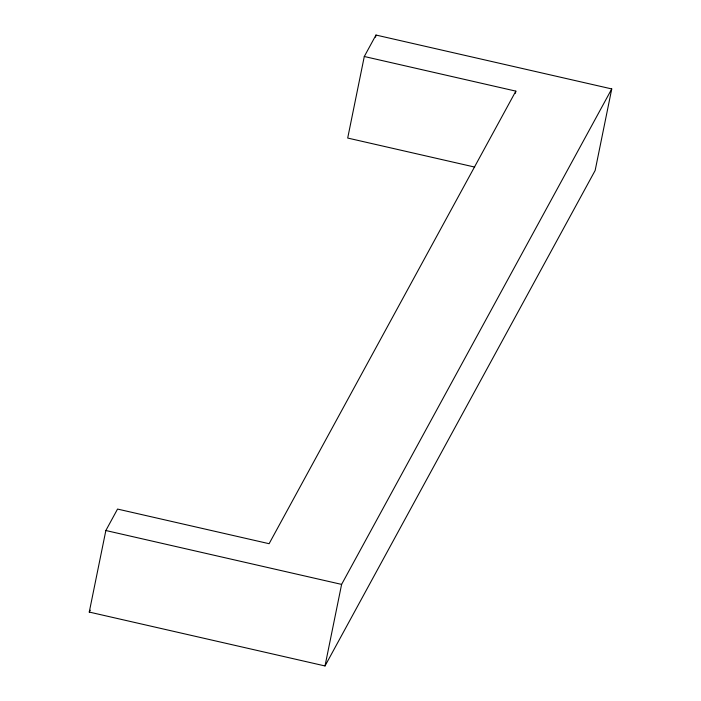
<?xml version="1.0" encoding="UTF-8"?>
<svg xmlns="http://www.w3.org/2000/svg" width="701" height="701" viewBox="0 0 701 701"><rect width="100%" height="100%" fill="white"/><g stroke="black" fill="none" stroke-linecap="round" stroke-linejoin="round"><path stroke-width="1.05" d="M364.292 56.501L375.99 35.05L611.745 88.931L595.149 170.483L325.01 665.95L89.255 612.069L105.851 530.517L117.54 509.066L269.105 543.704L515.848 91.13L364.292 56.501L347.696 138.053L474.708 167.075M375.552 37.197L375.99 35.05M325.01 665.95L341.606 584.397L611.745 88.931M515.419 93.277L515.848 91.13M89.255 612.069L90.271 610.212M105.851 530.517L341.606 584.397"/></g></svg>
